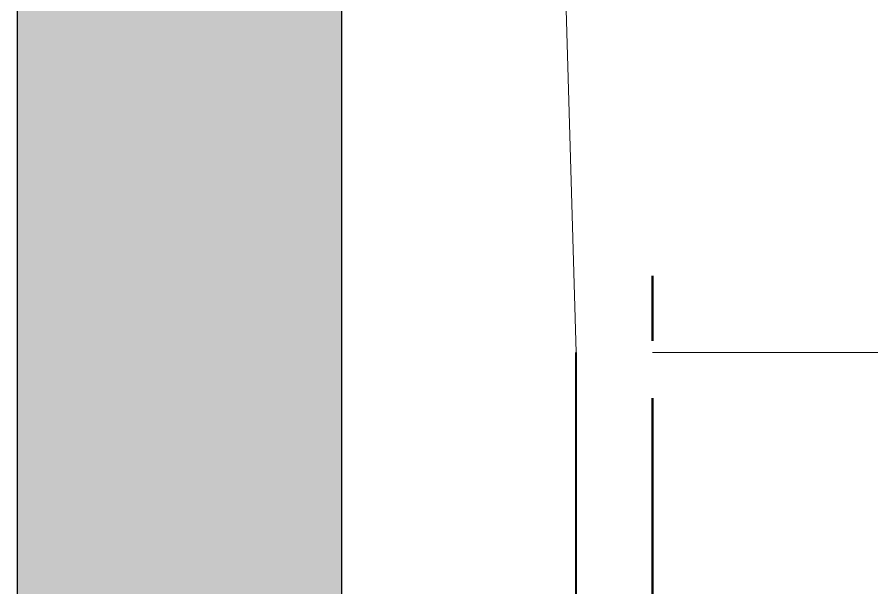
# Model space of a CAD drawing. Header units: millimetres. Extents: x 71 to 41929, y 71 to 131329.
# Drawn here: x 22823 to 24403, y 113706 to 114760 of the extents above; entities that cross this region are included whole.
import ezdxf

# ---------------------------------------------------------------- set-up
doc = ezdxf.new("R2010")
doc.units = ezdxf.units.MM
doc.linetypes.add('DASH_494_106', pattern=[599.722222, 493.888889, -105.833333])
for name, color, linetype in [('DIMENSIONS', 7, 'Continuous'), ('GEOFAB', 5, 'Continuous'), ('LEADERS', 7, 'Continuous'), ('MANHOLES', 7, 'Continuous')]:
    doc.layers.add(name, color=color, linetype=linetype)

msp = doc.modelspace()

# ---------------------------------------------------------------- linework, layer by layer
at = {"layer": 'DIMENSIONS', "lineweight": 18}
msp.add_line((23997.2, 114140.7), (24702.7, 114140.7), dxfattribs=at)
at = {"layer": 'GEOFAB', "color": 5, "linetype": 'DASH_494_106', "lineweight": 50}
msp.add_line((23997.2, 111763.2), (23997.2, 114281.9), dxfattribs=at)
at = {"layer": 'GEOFAB', "color": 6, "lineweight": 40}
msp.add_line((23856.1, 111904.4), (23856.1, 114140.7), dxfattribs=at)
at = {"layer": 'LEADERS', "lineweight": 18}
msp.add_line((23820.8, 115357.8), (23856.1, 114140.7), dxfattribs=at)
at = {"layer": 'MANHOLES', "lineweight": 30}
msp.add_lwpolyline([(22823.1, 113640.7), (23423.1, 113640.7), (23423.1, 115080.7), (22823.1, 115080.7)], close=True, dxfattribs=at)
at = {"layer": 'MANHOLES', "true_color": 0xb8b8b8}
msp.add_solid([(22823.1, 113640.7), (23423.1, 113640.7), (22823.1, 115080.7), (23423.1, 115080.7)], dxfattribs=at)

doc.saveas('drawing.dxf')
